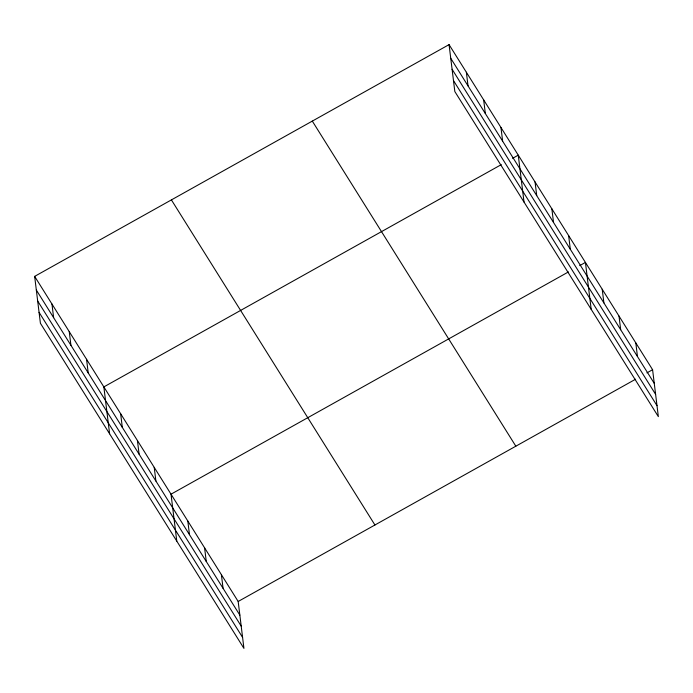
<?xml version="1.0" encoding="UTF-8"?>
<svg xmlns="http://www.w3.org/2000/svg" width="693" height="693" viewBox="0 0 693 693"><rect width="100%" height="100%" fill="white"/><g stroke="black" fill="none" stroke-linecap="round" stroke-linejoin="round"><path stroke-width="1.04" d="M34.65 276.377L238.175 601.472L243.936 648.379L40.411 323.284L34.65 276.377L449.064 44.621L652.589 369.716L658.35 416.623L454.825 91.528L449.064 44.621M501.282 164.639L103.846 386.911L109.607 433.818M512.603 158.316L518.26 155.154L524.021 202.061M568.451 271.925L171.015 494.187L176.776 541.103M579.764 265.592L585.429 262.43L591.19 309.347M238.175 601.472L635.611 379.21M646.933 372.877L652.589 369.716M450.745 58.29L654.27 383.385M452.087 69.257L655.613 394.352M453.473 80.561L657.007 405.656M312.309 121.102L515.835 446.188M171.405 199.896L374.93 524.991M36.331 290.046L239.856 615.141M37.673 301.013L241.199 626.108M39.059 312.318L242.593 637.413M635.802 342.888L637.473 356.557M619.005 316.069L620.685 329.738M602.217 289.25L603.898 302.919M568.632 235.611L570.313 249.281M551.845 208.792L553.525 222.462M535.057 181.973L536.729 195.643M500.961 127.521L502.642 141.19M483.662 99.887L485.343 113.557M466.363 72.254L468.044 85.923M221.388 574.653L223.068 588.322M204.591 547.825L206.271 561.495M187.803 521.006L189.484 534.675M154.218 467.368L155.899 481.037M137.431 440.549L139.111 454.218M120.643 413.73L122.314 427.399M86.547 359.277L88.228 372.947M69.248 331.644L70.929 345.313M51.949 304.01L53.63 317.68"/></g></svg>
